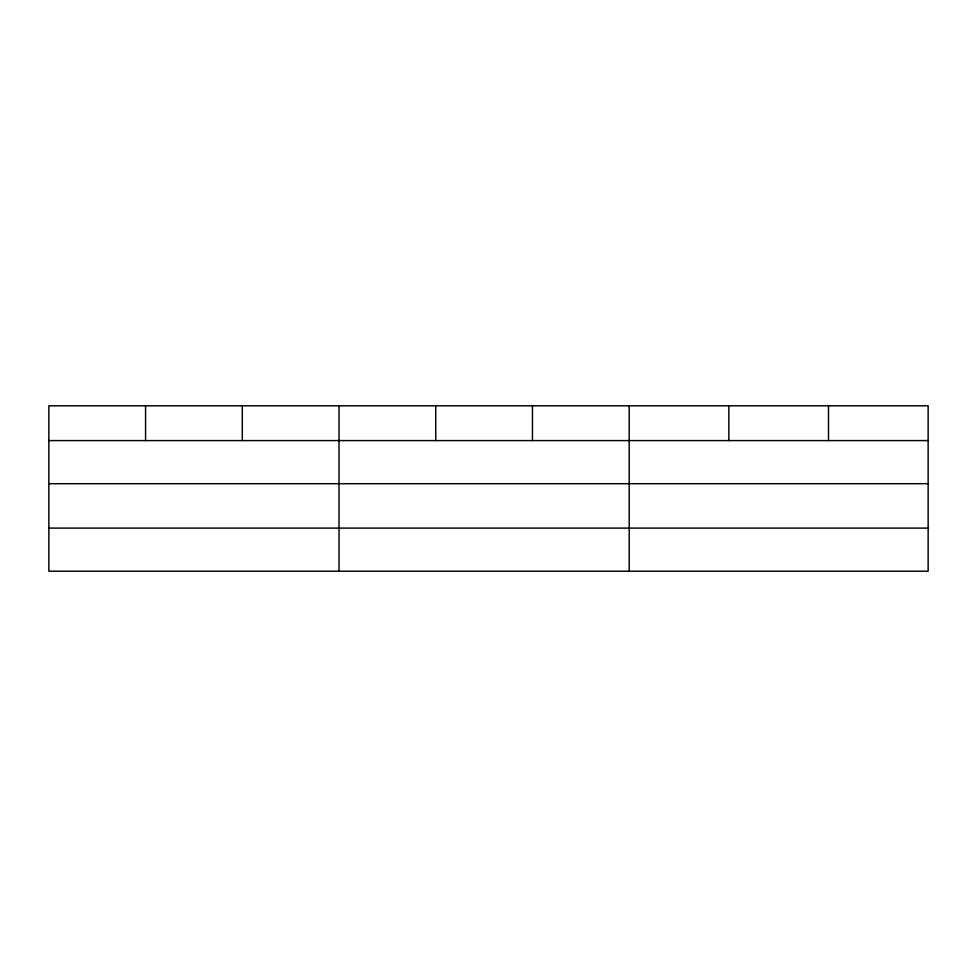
<?xml version="1.0" encoding="UTF-8"?>
<svg xmlns="http://www.w3.org/2000/svg" width="977" height="977" viewBox="0 0 977 977"><rect width="100%" height="100%" fill="white"/><g stroke="black" fill="none" stroke-linecap="round" stroke-linejoin="round"><path stroke-width="1.47" d="M928.15 483.7L928.15 405.797L48.85 405.797L48.85 571.203L928.15 571.203L928.15 483.7L48.85 483.7M48.85 440.59L928.15 440.59M48.85 528.105L928.15 528.105M828.496 405.797L828.496 440.59M728.842 405.797L728.842 440.59M629.188 405.797L629.188 571.203M532.465 405.797L532.465 440.59M435.742 405.797L435.742 440.59M339.019 405.797L339.019 571.203M242.296 405.797L242.296 440.59M145.573 405.797L145.573 440.59"/></g></svg>
